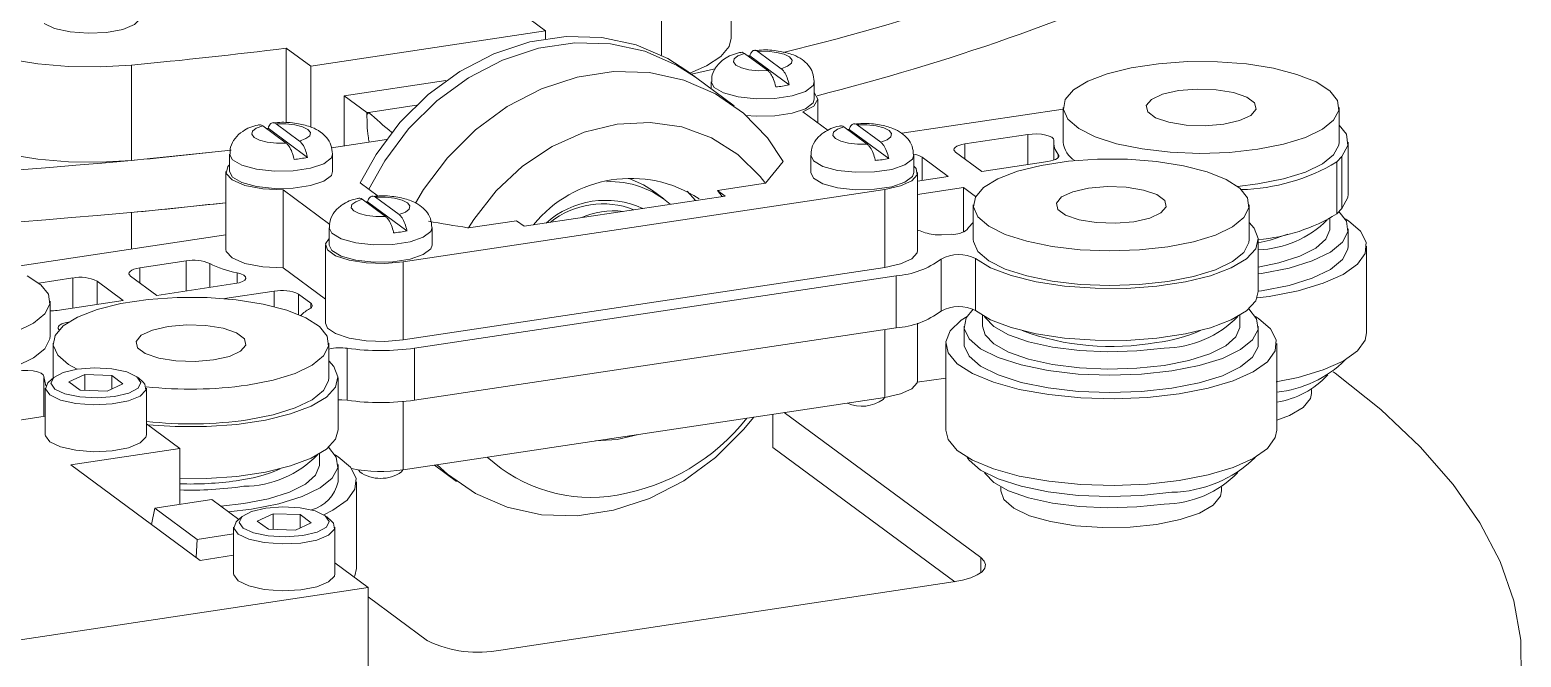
# Model space of a CAD drawing. Header units: millimetres. Extents: x 30 to 313, y 16 to 167.
# Drawn here: x 272.47 to 313.02, y 95.38 to 112.44 of the extents above; entities that cross this region are included whole.
import ezdxf

# ---------------------------------------------------------------- set-up
doc = ezdxf.new("R2010")
doc.units = ezdxf.units.MM

msp = doc.modelspace()

# ---------------------------------------------------------------- linework, layer by layer
at = {"color": 7, "linetype": 'Continuous', "lineweight": 15}
for p, q in [((291.537, 112.21), (291.537, 114.803)), ((286.485, 112.408), (285.821, 112.899)), ((280.103, 111.449), (286.485, 112.408)), ((286.485, 112.408), (286.485, 112.196)), ((280.103, 111.449), (279.44, 111.94)), ((279.44, 109.913), (279.44, 111.94)), ((292.532, 111.329), (291.895, 111.799)), ((293.114, 110.94), (292.042, 111.732)), ((292.259, 111.854), (292.896, 111.383)), ((275.227, 108.887), (275.227, 111.479)), ((280.103, 109.794), (280.103, 111.449)), ((290.563, 111.152), (290.328, 111.326)), ((291.62, 110.371), (290.563, 111.152)), ((283.781, 111.059), (281.015, 110.643)), ((290.995, 111.026), (290.995, 110.832)), ((293.795, 110.554), (293.795, 111.026)), ((281.015, 110.643), (281.015, 109.286)), ((281.632, 110.187), (281.015, 110.643)), ((281.678, 110.194), (282.977, 110.39)), ((293.895, 109.905), (293.895, 110.554)), ((300.564, 110.33), (300.564, 109.387)), ((308.064, 109.387), (308.064, 110.33)), ((281.632, 110.187), (281.678, 110.194)), ((281.632, 110.14), (281.632, 110.187)), ((294.175, 109.698), (293.483, 110.21)), ((296.174, 109.626), (300.564, 110.286)), ((279.434, 109.36), (278.798, 109.831)), ((280.017, 108.971), (278.945, 109.764)), ((279.162, 109.886), (279.799, 109.415)), ((295.236, 109.329), (294.599, 109.8)), ((295.819, 108.94), (294.746, 109.733)), ((294.964, 109.855), (295.601, 109.384)), ((297.888, 109.336), (299.602, 109.593)), ((282.16, 109.458), (280.664, 109.233)), ((297.638, 109.115), (298.35, 108.589)), ((300.305, 109.382), (300.305, 108.895)), ((308.314, 107.973), (308.314, 109.387)), ((277.898, 109.057), (277.898, 108.586)), ((280.698, 108.586), (280.698, 109.057)), ((292.947, 108.86), (292.471, 108.266)), ((293.7, 109.026), (293.7, 108.555)), ((296.5, 108.555), (296.5, 109.026)), ((296.727, 108.978), (297.439, 108.452)), ((298.35, 108.589), (300.15, 108.859)), ((308, 108.847), (308.137, 108.996)), ((308, 107.433), (308, 108.847)), ((308.137, 108.996), (308.137, 107.581)), ((277.798, 108.586), (277.798, 106.464)), ((281.941, 107.919), (281.451, 108.281)), ((296.6, 106.434), (296.6, 108.555)), ((296.6, 108.326), (297.439, 108.452)), ((280.621, 107.148), (279.353, 108.086)), ((279.353, 105.965), (279.353, 108.086)), ((281.867, 107.886), (282.504, 107.416)), ((295.717, 108.099), (282.62, 106.131)), ((291.373, 107.918), (285.903, 107.096)), ((289.703, 107.839), (289.396, 108.066)), ((290.337, 108.052), (290.568, 107.797)), ((291.167, 108.07), (292.471, 108.266)), ((291.167, 108.07), (291.373, 107.918)), ((291.167, 108.07), (291.291, 107.906)), ((295.717, 105.978), (295.717, 108.099)), ((296.6, 107.96), (297.85, 108.148)), ((297.85, 108.148), (298.181, 107.903)), ((297.85, 106.937), (297.85, 108.148)), ((305.855, 108.248), (305.301, 108.181)), ((282.139, 107.361), (281.502, 107.831)), ((282.721, 106.972), (281.649, 107.764)), ((298.119, 107.677), (298.119, 106.734)), ((305.619, 106.734), (305.619, 107.677)), ((308, 107.433), (308.137, 107.581)), ((280.603, 107.058), (280.603, 106.586)), ((283.403, 106.586), (283.403, 107.058)), ((284.394, 107.052), (285.698, 107.248)), ((285.903, 107.096), (285.698, 107.248)), ((307.814, 107.03), (307.814, 107.308)), ((271.836, 105.968), (277.798, 106.864)), ((297.253, 106.866), (297.532, 106.878)), ((305.869, 105.32), (305.869, 106.734)), ((308.314, 106.559), (308.314, 107.03)), ((280.503, 106.586), (280.503, 104.465)), ((308.814, 104.202), (308.814, 106.559)), ((276.719, 106.154), (275.456, 105.964)), ((280.503, 105.115), (279.353, 105.965)), ((282.62, 104.009), (282.62, 106.131)), ((295.717, 105.978), (282.62, 104.009)), ((297.243, 104.791), (297.243, 106.205)), ((298.18, 104.805), (298.18, 106.219)), ((273.633, 105.69), (272.713, 105.551)), ((274.294, 105.606), (275.006, 105.08)), ((275.205, 105.743), (275.918, 105.217)), ((278.042, 105.536), (275.918, 105.217)), ((282.928, 103.781), (296.025, 105.75)), ((296.025, 104.336), (296.025, 105.75)), ((305.958, 105.815), (305.869, 105.802)), ((273.019, 104.114), (273.019, 105.057)), ((275.006, 105.08), (273.207, 104.809)), ((279.113, 105.331), (277.761, 105.128)), ((280.102, 105.006), (279.774, 105.248)), ((306.164, 105.191), (305.835, 105.147)), ((305.958, 105.343), (305.869, 105.33)), ((298.369, 104.675), (298.369, 104.377)), ((305.369, 104.377), (305.369, 104.675)), ((282.928, 102.367), (296.025, 104.336)), ((296.6, 102.898), (296.6, 104.46)), ((297.869, 104.377), (297.869, 103.906)), ((305.869, 103.906), (305.869, 104.377)), ((273.096, 103.916), (273.096, 102.973)), ((280.596, 102.973), (280.596, 103.916)), ((297.369, 103.906), (297.369, 101.549)), ((306.369, 101.549), (306.369, 103.906)), ((281.098, 102.364), (281.098, 103.778)), ((282.928, 102.367), (282.928, 103.781)), ((272.847, 103.008), (272.898, 102.758)), ((273.526, 102.863), (273.957, 103.063)), ((273.957, 103.063), (274.692, 103.038)), ((273.957, 102.634), (273.957, 103.063)), ((274.996, 102.814), (274.692, 103.038)), ((274.692, 102.673), (274.692, 103.038)), ((307.902, 103.141), (307.959, 103.1)), ((272.846, 102.973), (272.846, 101.924)), ((272.886, 102.697), (272.886, 101.424)), ((273.115, 102.983), (272.975, 102.859)), ((273.526, 102.863), (273.83, 102.638)), ((274.565, 102.614), (273.83, 102.638)), ((274.565, 102.614), (274.996, 102.814)), ((275.547, 102.859), (275.407, 102.983)), ((275.636, 101.424), (275.636, 102.697)), ((280.846, 101.559), (280.846, 102.973)), ((296.594, 102.853), (297.369, 102.97)), ((307.314, 102.552), (307.314, 102.658)), ((282.62, 100.474), (295.717, 102.442)), ((295.668, 102.387), (295.701, 102.44)), ((272.886, 101.93), (267.205, 101.076)), ((292.665, 101.984), (292.665, 101.083)), ((298.322, 98.084), (292.978, 102.031)), ((275.636, 101.725), (276.544, 101.055)), ((289.02, 101.436), (288.432, 101.295)), ((276.544, 101.055), (273.582, 100.609)), ((276.544, 99.532), (276.544, 101.055)), ((288.432, 101.295), (287.844, 101.259)), ((297.613, 97.429), (292.665, 101.083)), ((277.1, 98.011), (273.582, 100.609)), ((280.346, 100.616), (280.346, 100.913)), ((280.846, 100.145), (280.846, 100.616)), ((283.47, 100.602), (284.071, 100.158)), ((281.402, 100.471), (281.435, 100.419)), ((282.571, 100.419), (282.604, 100.471)), ((281.346, 97.788), (281.346, 100.145)), ((298.869, 100.005), (298.869, 99.899)), ((304.869, 99.899), (304.869, 100.005)), ((275.868, 99.43), (275.776, 98.989)), ((277.417, 99.663), (275.868, 99.43)), ((275.868, 99.43), (277.02, 98.579)), ((278.149, 99.123), (277.417, 99.663)), ((278.284, 99.553), (277.663, 99.482)), ((278.49, 99.401), (277.872, 99.327)), ((278.237, 99.2), (278.097, 99.077)), ((278.648, 99.08), (279.079, 99.28)), ((278.648, 99.08), (278.952, 98.856)), ((279.079, 99.28), (279.815, 99.256)), ((279.079, 98.852), (279.079, 99.28)), ((279.687, 98.831), (280.119, 99.031)), ((280.119, 99.031), (279.815, 99.256)), ((279.815, 98.89), (279.815, 99.256)), ((280.669, 99.077), (280.529, 99.2)), ((277.02, 98.579), (276.985, 98.096)), ((277.02, 98.579), (278.008, 98.728)), ((278.008, 98.914), (278.008, 97.642)), ((279.687, 98.831), (278.952, 98.856)), ((280.758, 97.642), (280.758, 98.914)), ((278.008, 98.148), (277.1, 98.011)), ((281.667, 97.272), (280.758, 97.943)), ((285.268, 95.572), (297.572, 97.423)), ((281.667, 97.272), (270.274, 95.558)), ((281.667, 90.595), (281.667, 97.272)), ((281.667, 97.015), (283.283, 95.822))]:
    msp.add_line(p, q, dxfattribs=at)
at = {"color": 8, "linetype": 'Continuous', "lineweight": 15}
for p, q in [((289.645, 111.746), (289.645, 113.646)), ((299.602, 108.777), (299.602, 109.593)), ((297.888, 108.93), (297.888, 109.336)), ((296.727, 108.345), (296.727, 108.978)), ((300.429, 108.97), (300.429, 109.052)), ((275.227, 107.472), (275.227, 106.478)), ((275.456, 105.558), (275.456, 105.964)), ((276.719, 105.337), (276.719, 106.154)), ((277.356, 105.433), (277.356, 106.086)), ((273.633, 104.873), (273.633, 105.69)), ((274.294, 104.973), (274.294, 105.606)), ((278.102, 105.547), (278.102, 105.829)), ((279.113, 104.912), (279.113, 105.331)), ((279.774, 104.697), (279.774, 105.248)), ((280.102, 104.869), (280.102, 105.006)), ((295.717, 104.289), (295.717, 102.442)), ((282.62, 102.33), (282.62, 100.474)), ((298.322, 97.673), (298.322, 98.084))]:
    msp.add_line(p, q, dxfattribs=at)
at = {"color": 7, "linetype": 'Continuous', "lineweight": 15, "flags": 128}
for points in [[(275.227, 111.479), (274.377, 111.431), (273.516, 111.442), (272.68, 111.512), (271.906, 111.639), (271.229, 111.817), (270.677, 112.038), (270.275, 112.293), (270.041, 112.569), (269.984, 112.856), (270.107, 113.141), (270.406, 113.41), (270.865, 113.653), (271.467, 113.859), (272.184, 114.019), (272.733, 114.099)], [(272.852, 112.614), (273.141, 112.476), (273.56, 112.382), (274.053, 112.345), (274.553, 112.369), (274.993, 112.452), (275.312, 112.583), (275.469, 112.743), (275.481, 112.803)], [(290.328, 111.326), (289.812, 111.657), (288.951, 112.029), (288.021, 112.231), (287.047, 112.259), (286.059, 112.11), (285.086, 111.79), (284.155, 111.308), (283.294, 110.677), (282.528, 109.917), (281.879, 109.049), (281.451, 108.281)], [(281.686, 108.107), (282.114, 108.875), (282.763, 109.743), (283.529, 110.504), (284.39, 111.134), (285.321, 111.616), (286.294, 111.937), (287.282, 112.085), (288.256, 112.058), (289.186, 111.855), (290.047, 111.483), (290.563, 111.152)], [(290.563, 111.152), (290.047, 111.483), (289.186, 111.855), (288.256, 112.058), (287.282, 112.085), (286.294, 111.937), (285.321, 111.616), (284.39, 111.134), (283.529, 110.504), (282.763, 109.743), (282.114, 108.875), (281.686, 108.107)], [(291.537, 112.21), (291.483, 111.989), (291.257, 111.712), (290.862, 111.456), (290.41, 111.265)], [(291.895, 111.799), (291.72, 111.734), (291.617, 111.654), (291.599, 111.566), (291.666, 111.482), (291.812, 111.409), (292.02, 111.356), (292.269, 111.328), (292.532, 111.329)], [(291.992, 111.727), (291.993, 111.728), (292.042, 111.732)], [(292.896, 111.383), (293.071, 111.449), (293.173, 111.529), (293.192, 111.616), (293.125, 111.701), (292.979, 111.774), (292.771, 111.827), (292.522, 111.855), (292.259, 111.854)], [(305.855, 109.19), (305.084, 109.107), (304.277, 109.08), (303.472, 109.112), (302.706, 109.201), (302.015, 109.342), (301.432, 109.53), (300.984, 109.755), (300.691, 110.007), (300.567, 110.274), (300.619, 110.544), (300.844, 110.804), (301.23, 111.041), (301.761, 111.246), (302.412, 111.407), (303.151, 111.518), (303.944, 111.574), (304.755, 111.571), (305.545, 111.511), (306.278, 111.395), (306.919, 111.229), (307.438, 111.021), (307.811, 110.781), (308.02, 110.52), (308.056, 110.25), (307.917, 109.984), (307.61, 109.734), (307.148, 109.512), (306.554, 109.328), (305.855, 109.19)], [(282.952, 107.727), (283.171, 108.094), (283.82, 108.962), (284.586, 109.722), (285.447, 110.353), (286.378, 110.835), (287.351, 111.155), (288.339, 111.304), (289.313, 111.276), (290.244, 111.074), (291.105, 110.702), (291.871, 110.172), (292.519, 109.499), (292.947, 108.86)], [(290.456, 111.231), (291.054, 111.367), (291.107, 111.379)], [(293.795, 110.734), (293.895, 110.551), (293.786, 110.367), (293.483, 110.21)], [(303.697, 110.786), (303.267, 110.688), (302.962, 110.547), (302.821, 110.38), (302.86, 110.207), (303.074, 110.048), (303.438, 109.924), (303.907, 109.849), (304.425, 109.831), (304.93, 109.874), (305.361, 109.972), (305.665, 110.113), (305.806, 110.28), (305.767, 110.453), (305.553, 110.612), (305.19, 110.736), (304.72, 110.811), (304.202, 110.829), (303.697, 110.786)], [(291.938, 110.113), (292.213, 110.092), (292.727, 110.101), (293.196, 110.171), (293.557, 110.294), (293.761, 110.451), (293.795, 110.554)], [(269.981, 110.21), (270.041, 109.976), (270.275, 109.7), (270.677, 109.445), (271.229, 109.225), (271.906, 109.047), (272.68, 108.92), (273.516, 108.849), (274.377, 108.838), (275.227, 108.887)], [(284.394, 107.052), (284.54, 107.285), (285.147, 108.064), (285.865, 108.733), (286.671, 109.269), (287.536, 109.654), (288.432, 109.874), (289.329, 109.923), (290.194, 109.799), (291, 109.505), (291.718, 109.052), (292.324, 108.455), (292.454, 108.289)], [(278.798, 109.831), (278.623, 109.766), (278.52, 109.685), (278.502, 109.598), (278.569, 109.513), (278.715, 109.44), (278.923, 109.387), (279.172, 109.359), (279.434, 109.36)], [(278.895, 109.759), (278.896, 109.759), (278.945, 109.764)], [(279.799, 109.415), (279.974, 109.48), (280.076, 109.561), (280.095, 109.648), (280.028, 109.732), (279.882, 109.805), (279.674, 109.858), (279.425, 109.886), (279.162, 109.886)], [(294.599, 109.8), (294.424, 109.735), (294.322, 109.654), (294.304, 109.567), (294.371, 109.483), (294.516, 109.41), (294.725, 109.357), (294.974, 109.329), (295.236, 109.329)], [(294.697, 109.728), (294.698, 109.728), (294.746, 109.733)], [(295.601, 109.384), (295.776, 109.449), (295.878, 109.53), (295.896, 109.617), (295.829, 109.702), (295.684, 109.775), (295.475, 109.828), (295.226, 109.855), (294.964, 109.855)], [(300.308, 109.435), (300.296, 109.477), (300.254, 109.517), (300.183, 109.552), (300.087, 109.579), (299.974, 109.598), (299.85, 109.607), (299.724, 109.606), (299.602, 109.593)], [(308.064, 109.851), (308.262, 109.6), (308.304, 109.296), (308.137, 108.996)], [(297.888, 109.336), (297.803, 109.319), (297.73, 109.298), (297.67, 109.272), (297.626, 109.243), (297.601, 109.211), (297.594, 109.178), (297.607, 109.146), (297.638, 109.115)], [(308.064, 109.387), (308.056, 109.307), (307.917, 109.041), (307.61, 108.791), (307.148, 108.569), (306.554, 108.385), (305.855, 108.248)], [(277.898, 108.765), (277.854, 108.721), (277.806, 108.535), (277.967, 108.356), (278.314, 108.209), (278.798, 108.114), (279.353, 108.086)], [(296.5, 108.735), (296.561, 108.669), (296.59, 108.498), (296.445, 108.334), (296.142, 108.195), (295.717, 108.099)], [(303.411, 106.538), (302.64, 106.454), (301.833, 106.427), (301.027, 106.459), (300.262, 106.548), (299.571, 106.689), (298.988, 106.877), (298.539, 107.102), (298.246, 107.354), (298.123, 107.622), (298.175, 107.891), (298.399, 108.151), (298.786, 108.389), (299.317, 108.593), (299.967, 108.754), (300.706, 108.866), (301.5, 108.921), (302.311, 108.918), (303.101, 108.858), (303.833, 108.742), (304.474, 108.576), (304.993, 108.369), (305.366, 108.129), (305.575, 107.867), (305.611, 107.597), (305.472, 107.331), (305.165, 107.081), (304.704, 106.859), (304.109, 106.675), (303.411, 106.538)], [(300.429, 109.052), (300.443, 109.023), (300.442, 108.994), (300.425, 108.966), (300.395, 108.939), (300.35, 108.914), (300.293, 108.892), (300.226, 108.873), (300.15, 108.859)], [(277.898, 108.586), (277.974, 108.434), (278.228, 108.285), (278.627, 108.176), (279.116, 108.123), (279.63, 108.132), (280.099, 108.203), (280.46, 108.325), (280.664, 108.482), (280.698, 108.586)], [(288.764, 108.399), (289.153, 108.224), (289.396, 108.066)], [(293.7, 108.555), (293.776, 108.403), (294.03, 108.254), (294.428, 108.146), (294.917, 108.092), (295.431, 108.102), (295.9, 108.172), (296.261, 108.294), (296.465, 108.452), (296.5, 108.555)], [(282.504, 107.416), (282.679, 107.481), (282.781, 107.561), (282.799, 107.649), (282.732, 107.733), (282.587, 107.806), (282.378, 107.859), (282.129, 107.887), (281.867, 107.886)], [(301.252, 108.133), (300.822, 108.035), (300.518, 107.894), (300.377, 107.727), (300.415, 107.554), (300.63, 107.396), (300.993, 107.271), (301.462, 107.196), (301.981, 107.179), (302.486, 107.221), (302.916, 107.319), (303.22, 107.46), (303.362, 107.627), (303.323, 107.8), (303.109, 107.959), (302.745, 108.083), (302.276, 108.158), (301.757, 108.176), (301.252, 108.133)], [(308.314, 107.973), (308.304, 107.881), (308.137, 107.581)], [(281.502, 107.831), (281.327, 107.766), (281.225, 107.686), (281.206, 107.598), (281.274, 107.514), (281.419, 107.441), (281.628, 107.388), (281.877, 107.36), (282.139, 107.361)], [(281.6, 107.759), (281.601, 107.76), (281.649, 107.764)], [(308.06, 107.497), (308.267, 107.233), (308.306, 106.945), (308.157, 106.661), (307.829, 106.394), (307.337, 106.157), (306.703, 105.961), (305.958, 105.815)], [(305.619, 107.198), (305.759, 107.045), (305.868, 106.764), (305.797, 106.482), (305.548, 106.211), (305.133, 105.964), (304.571, 105.751), (303.887, 105.583), (303.112, 105.467), (302.281, 105.408), (301.432, 105.409), (300.602, 105.47), (299.829, 105.588), (299.148, 105.757), (298.59, 105.971), (298.18, 106.219)], [(308.234, 107.295), (308.317, 107.244), (308.649, 106.961), (308.803, 106.662), (308.774, 106.359), (308.561, 106.064), (308.175, 105.789), (307.631, 105.545), (306.951, 105.343), (306.164, 105.191)], [(282.62, 106.131), (282.122, 106.088), (281.61, 106.104), (281.145, 106.176), (280.78, 106.297), (280.558, 106.452), (280.507, 106.622), (280.603, 106.766)], [(296.6, 106.993), (296.677, 106.969), (296.807, 106.922)], [(303.411, 105.595), (302.64, 105.511), (301.833, 105.484), (301.027, 105.516), (300.262, 105.605), (299.571, 105.747), (298.988, 105.934), (298.539, 106.16), (298.246, 106.412), (298.123, 106.679), (298.119, 106.734)], [(305.619, 106.734), (305.611, 106.655), (305.472, 106.388), (305.165, 106.138), (304.704, 105.916), (304.109, 105.732), (303.411, 105.595)], [(307.814, 107.03), (307.813, 107.001), (307.705, 106.742), (307.428, 106.498), (306.994, 106.28), (306.426, 106.1), (305.869, 105.985)], [(306.671, 106.883), (306.188, 106.721), (305.869, 106.646)], [(277.798, 106.464), (277.806, 106.413), (277.967, 106.234), (278.314, 106.087), (278.798, 105.993), (279.353, 105.965)], [(280.603, 106.586), (280.679, 106.435), (280.933, 106.285), (281.331, 106.177), (281.82, 106.124), (282.334, 106.133), (282.803, 106.204), (283.164, 106.326), (283.368, 106.483), (283.403, 106.586)], [(296.6, 106.434), (296.59, 106.377), (296.445, 106.212), (296.142, 106.074), (295.717, 105.978)], [(308.314, 106.559), (308.306, 106.474), (308.157, 106.19), (307.829, 105.923), (307.337, 105.686), (306.703, 105.49), (305.958, 105.343)], [(275.456, 105.964), (275.371, 105.947), (275.297, 105.926), (275.237, 105.9), (275.194, 105.871), (275.168, 105.839), (275.161, 105.807), (275.174, 105.774), (275.205, 105.743)], [(272.393, 105.748), (272.766, 105.508), (272.975, 105.247), (273.011, 104.977), (272.872, 104.711), (272.565, 104.461), (272.103, 104.238)], [(278.042, 105.536), (278.156, 105.56), (278.247, 105.593), (278.308, 105.633), (278.335, 105.677), (278.326, 105.721), (278.282, 105.764), (278.205, 105.8), (278.102, 105.829)], [(273.751, 103.21), (273.515, 103.341), (273.223, 103.593), (273.099, 103.86), (273.151, 104.13), (273.375, 104.39), (273.762, 104.627), (274.293, 104.832), (274.943, 104.993), (275.683, 105.104), (276.476, 105.16), (277.287, 105.157), (278.077, 105.097), (278.81, 104.981), (279.451, 104.815), (279.97, 104.607), (280.342, 104.367), (280.552, 104.106), (280.588, 103.836), (280.449, 103.57), (280.142, 103.32), (279.68, 103.097), (279.086, 102.913), (278.387, 102.776), (278.387, 102.776)], [(305.869, 105.32), (305.797, 105.068), (305.548, 104.797), (305.133, 104.55), (304.571, 104.337), (303.887, 104.169), (303.112, 104.053), (302.281, 103.994), (301.432, 103.995), (300.602, 104.056), (299.829, 104.173), (299.148, 104.343), (298.59, 104.556), (298.18, 104.805)], [(280.074, 104.851), (280.102, 104.869), (280.124, 104.888), (280.138, 104.908), (280.145, 104.927), (280.145, 104.948), (280.138, 104.968), (280.123, 104.987), (280.102, 105.006)], [(303.719, 102.539), (302.855, 102.442), (301.951, 102.406), (301.044, 102.431), (300.17, 102.517), (299.366, 102.659), (298.665, 102.853), (298.094, 103.089), (297.678, 103.359), (297.434, 103.652), (297.371, 103.955), (297.493, 104.255), (297.793, 104.542), (297.949, 104.643)], [(303.513, 103.162), (302.691, 103.072), (301.83, 103.044), (300.971, 103.078), (300.154, 103.173), (299.418, 103.324), (298.795, 103.524), (298.317, 103.764), (298.005, 104.033), (297.873, 104.318), (297.928, 104.606), (298.118, 104.841)], [(303.308, 103.785), (302.562, 103.705), (301.781, 103.682), (301.005, 103.718), (300.272, 103.811), (299.619, 103.955), (299.079, 104.145), (298.678, 104.369), (298.438, 104.618), (298.424, 104.643)], [(305.611, 104.849), (305.822, 104.58), (305.861, 104.292), (305.713, 104.008), (305.385, 103.741), (304.892, 103.504), (304.259, 103.308), (303.513, 103.162)], [(305.789, 104.643), (305.872, 104.591), (306.204, 104.308), (306.358, 104.009), (306.329, 103.706), (306.117, 103.411), (305.731, 103.136), (305.187, 102.893), (304.507, 102.691), (303.719, 102.539)], [(273.514, 104.49), (273.457, 104.479), (273.393, 104.462), (273.338, 104.442), (273.294, 104.42), (273.261, 104.395), (273.241, 104.369), (273.233, 104.342), (273.239, 104.315)], [(273.239, 104.315), (273.251, 104.285), (273.255, 104.276)], [(276.229, 104.372), (275.798, 104.274), (275.494, 104.133), (275.353, 103.966), (275.392, 103.793), (275.606, 103.634), (275.97, 103.51), (276.439, 103.435), (276.957, 103.417), (277.462, 103.46), (277.893, 103.558), (278.197, 103.699), (278.338, 103.866), (278.299, 104.039), (278.085, 104.197), (277.721, 104.322), (277.252, 104.397), (276.734, 104.415), (276.229, 104.372)], [(282.62, 104.009), (282.122, 103.967), (281.61, 103.983), (281.145, 104.055), (280.78, 104.176), (280.558, 104.33), (280.503, 104.465)], [(303.308, 103.314), (302.562, 103.234), (301.781, 103.211), (301.005, 103.247), (300.272, 103.339), (299.619, 103.484), (299.079, 103.673), (298.678, 103.898), (298.438, 104.146), (298.369, 104.377)], [(305.369, 104.377), (305.368, 104.348), (305.261, 104.089), (304.983, 103.845), (304.55, 103.627), (303.982, 103.447), (303.308, 103.314)], [(273.019, 104.114), (273.011, 104.034), (272.872, 103.768), (272.565, 103.518), (272.103, 103.295), (271.509, 103.112), (270.81, 102.974)], [(303.513, 102.69), (302.691, 102.601), (301.83, 102.573), (300.971, 102.607), (300.154, 102.701), (299.418, 102.852), (298.795, 103.053), (298.317, 103.293), (298.005, 103.562), (297.873, 103.847), (297.869, 103.906)], [(305.869, 103.906), (305.861, 103.821), (305.713, 103.537), (305.385, 103.27), (304.892, 103.033), (304.259, 102.837), (303.513, 102.69)], [(308.814, 104.202), (308.774, 104.002), (308.561, 103.707), (308.175, 103.432), (307.631, 103.188), (306.951, 102.986), (306.358, 102.865)], [(275.672, 101.698), (276.417, 101.647), (277.267, 101.647), (278.097, 101.707), (278.872, 101.823), (279.554, 101.992), (280.115, 102.205), (280.528, 102.452), (280.775, 102.724), (280.844, 103.006), (280.733, 103.287), (280.596, 103.437)], [(272.847, 103.008), (272.829, 103.057), (272.771, 103.101), (272.676, 103.138), (272.553, 103.165), (272.412, 103.178), (272.266, 103.177), (272.127, 103.162), (272.006, 103.135)], [(273.144, 102.67), (273.422, 102.541), (273.828, 102.456), (274.299, 102.43), (274.765, 102.466), (275.154, 102.559), (275.407, 102.694), (275.485, 102.851), (275.377, 103.006), (275.1, 103.136), (274.694, 103.22), (274.223, 103.247), (273.757, 103.211), (273.368, 103.118), (273.115, 102.983), (273.036, 102.826), (273.144, 102.67)], [(313.016, 94.77), (313.005, 95.841), (312.814, 96.911), (312.444, 97.975), (311.895, 99.03), (311.17, 100.074), (310.27, 101.102), (309.199, 102.112), (307.959, 103.1)], [(272.975, 102.859), (272.954, 102.839), (272.888, 102.672), (273.008, 102.508)], [(273.008, 102.508), (273.297, 102.37), (273.716, 102.276), (274.209, 102.239), (274.709, 102.264), (275.148, 102.347), (275.468, 102.477), (275.624, 102.637), (275.597, 102.806), (275.547, 102.859)], [(280.596, 102.973), (280.588, 102.893), (280.449, 102.627), (280.142, 102.377), (279.68, 102.155), (279.086, 101.971), (278.387, 101.834)], [(295.717, 102.442), (296.142, 102.539), (296.445, 102.677), (296.59, 102.841), (296.6, 102.898)], [(281.098, 102.364), (280.952, 102.377), (280.846, 102.377)], [(307.314, 102.552), (307.284, 102.41), (307.085, 102.169), (306.712, 101.951), (306.369, 101.823)], [(292.148, 101.906), (291.871, 101.567), (291.105, 100.806), (290.244, 100.176), (289.313, 99.694), (288.339, 99.374), (287.351, 99.225), (286.378, 99.252), (285.447, 99.455), (284.586, 99.827), (283.82, 100.357), (283.543, 100.613)], [(272.886, 101.424), (272.888, 101.399), (273.008, 101.236)], [(273.008, 101.236), (273.297, 101.097), (273.716, 101.003), (274.209, 100.966), (274.709, 100.991), (275.148, 101.074), (275.468, 101.204), (275.624, 101.365), (275.636, 101.424)], [(276.544, 100.229), (277.267, 100.233), (278.097, 100.293), (278.872, 100.409), (279.554, 100.578), (280.115, 100.791), (280.528, 101.038), (280.775, 101.309), (280.846, 101.559)], [(303.719, 100.182), (302.855, 100.085), (301.951, 100.049), (301.044, 100.074), (300.17, 100.16), (299.366, 100.302), (298.665, 100.496), (298.094, 100.732), (297.678, 101.002), (297.434, 101.295), (297.369, 101.549)], [(306.369, 101.549), (306.329, 101.349), (306.117, 101.054), (305.731, 100.779), (305.187, 100.536), (304.507, 100.334), (303.719, 100.182)], [(280.587, 101.087), (280.799, 100.819), (280.837, 100.531), (280.689, 100.247), (280.361, 99.98), (279.869, 99.743), (279.235, 99.547), (278.49, 99.401)], [(280.346, 100.616), (280.344, 100.587), (280.237, 100.328), (279.96, 100.084), (279.526, 99.866), (278.958, 99.686), (278.284, 99.553)], [(280.766, 100.881), (280.849, 100.83), (281.181, 100.547), (281.335, 100.248), (281.305, 99.945), (281.093, 99.649), (280.707, 99.375), (280.46, 99.251)], [(303.513, 99.862), (302.691, 99.773), (301.83, 99.744), (300.971, 99.778), (300.154, 99.873), (299.418, 100.024), (298.795, 100.224), (298.317, 100.464), (298.005, 100.733), (297.949, 100.812)], [(303.308, 99.543), (302.562, 99.463), (301.781, 99.44), (301.005, 99.476), (300.272, 99.568), (299.619, 99.713), (299.079, 99.902), (298.678, 100.127), (298.438, 100.375), (298.424, 100.4)], [(303.102, 98.987), (302.383, 98.914), (301.632, 98.902), (300.896, 98.953), (300.221, 99.063), (299.649, 99.226), (299.217, 99.432), (298.952, 99.666), (298.869, 99.899)], [(304.869, 99.899), (304.839, 99.758), (304.64, 99.516), (304.267, 99.298), (303.744, 99.118), (303.102, 98.987)], [(278.267, 98.888), (278.545, 98.758), (278.95, 98.674), (279.422, 98.648), (279.887, 98.684), (280.276, 98.776), (280.529, 98.912), (280.608, 99.069), (280.5, 99.224), (280.222, 99.354), (279.816, 99.438), (279.345, 99.464), (278.879, 99.428), (278.49, 99.335), (278.237, 99.2), (278.159, 99.043), (278.267, 98.888)], [(278.097, 99.077), (278.076, 99.057), (278.01, 98.89), (278.13, 98.726)], [(278.13, 98.726), (278.419, 98.588), (278.838, 98.494), (279.331, 98.456), (279.831, 98.481), (280.27, 98.564), (280.59, 98.695), (280.747, 98.855), (280.719, 99.023), (280.669, 99.077)], [(281.346, 97.788), (281.305, 97.588), (281.289, 97.551)], [(297.572, 97.423), (297.827, 97.472), (298.048, 97.536), (298.228, 97.614), (298.358, 97.702), (298.435, 97.797), (298.454, 97.894), (298.416, 97.992), (298.322, 98.084)], [(278.008, 97.642), (278.01, 97.617), (278.13, 97.453)], [(278.13, 97.453), (278.419, 97.315), (278.838, 97.221), (279.331, 97.184), (279.831, 97.208), (280.27, 97.292), (280.59, 97.422), (280.747, 97.582), (280.758, 97.642)]]:
    msp.add_lwpolyline(points, dxfattribs=at)
at = {"color": 8, "linetype": 'Continuous', "lineweight": 15, "flags": 128}
for points in [[(290.995, 111.026), (291.072, 110.874), (291.325, 110.725), (291.724, 110.616), (292.213, 110.563), (292.727, 110.572), (293.196, 110.643), (293.557, 110.765), (293.761, 110.922), (293.795, 111.027)], [(277.898, 109.058), (277.974, 108.905), (278.228, 108.756), (278.627, 108.648), (279.116, 108.594), (279.63, 108.604), (280.099, 108.674), (280.46, 108.796), (280.664, 108.954), (280.698, 109.059)], [(293.7, 109.027), (293.776, 108.875), (294.03, 108.726), (294.428, 108.617), (294.917, 108.564), (295.431, 108.573), (295.9, 108.644), (296.261, 108.766), (296.465, 108.923), (296.5, 109.028)], [(280.603, 107.058), (280.679, 106.906), (280.933, 106.757), (281.331, 106.648), (281.82, 106.595), (282.334, 106.604), (282.803, 106.675), (283.164, 106.797), (283.368, 106.955), (283.403, 107.059)]]:
    msp.add_lwpolyline(points, dxfattribs=at)
at = {"color": 7, "linetype": 'Continuous', "lineweight": 15}
for centre, radius, start, end in [((277.539, 175.232), 65.255, 283.65968, 294.03485), ((278.585, 170.933), 62.194, 284.22691, 294.23712), ((262.116, 250.996), 140.131, 275.36845, 277.1012), ((292.474, 113.954), 3.081, 275.1178, 281.9784), ((284.759, 107.546), 4.063, 139.3254, 140.3319), ((260.715, 263.778), 155.567, 268.02219, 276.3575), ((261.95, 250.026), 141.763, 275.37383, 276.4733), ((300.831, 109.39), 0.525, 175.1096, 220.0242), ((301.201, 109.437), 0.639, 184.4628, 240.0978), ((279.377, 111.985), 3.081, 275.1178, 281.9784), ((295.179, 111.955), 3.081, 275.1178, 281.9784), ((296.419, 108.468), 0.596, 58.9438, 82.9542), ((305.272, 113.398), 5.306, 271.4307, 300.9397), ((288.806, 105.007), 3.392, 56.8246, 141.1399), ((288.246, 105.841), 2.471, 48.5802, 92.4137), ((260.714, 262.431), 155.634, 268.02321, 276.30217), ((261.926, 248.854), 142.006, 275.37458, 276.41756), ((288.046, 105.432), 2.276, 68.1828, 128.9134), ((288.349, 105.236), 2.279, 83.6872, 113.409), ((298.74, 106.494), 0.939, 131.394, 146.7427), ((305.443, 111.628), 4.914, 274.9756, 301.3656), ((305.76, 109.276), 2.822, 272.2077, 314.6459), ((282.082, 109.986), 3.081, 275.1178, 281.9784), ((297.175, 108.033), 1.17, 251.694, 273.8113), ((297.578, 107.478), 0.601, 265.5746, 308.7946), ((297.724, 105.34), 0.99, 62.5833, 119.0855), ((276.922, 105.035), 1.137, 67.5614, 100.2906), ((278.578, 108.427), 2.641, 242.4283, 259.6083), ((295.865, 108.035), 2.29, 273.9957, 306.9796), ((273.838, 104.653), 1.057, 64.4222, 101.1989), ((279.318, 104.295), 1.057, 64.4222, 101.1989), ((273.004, 106.196), 1.401, 270.6046, 278.3073), ((280.442, 104.129), 0.81, 116.9944, 138.2187), ((295.865, 106.62), 2.29, 273.9957, 306.9796), ((297.724, 103.926), 0.99, 62.5833, 119.0855), ((303.284, 106.617), 2.832, 270.4832, 315.7945), ((301.865, 110.801), 6.975, 249.7035, 280.2219), ((302.608, 108.121), 4.213, 276.7315, 293.5664), ((280.899, 102.444), 1.349, 81.4981, 102.9842), ((282.003, 110.162), 6.447, 261.9364, 278.251), ((306.071, 105.637), 3.065, 275.5769, 314.8836), ((306.012, 104.664), 2.376, 278.6415, 317.3103), ((276.841, 113.474), 10.808, 263.5735, 278.2223), ((282.003, 108.748), 6.447, 261.9364, 278.251), ((295.095, 103.186), 0.983, 245.9174, 305.6504), ((276.841, 112.531), 10.809, 263.5971, 278.2219), ((287.476, 105.421), 5.716, 279.6373, 321.6857), ((278.26, 102.856), 2.832, 270.4832, 315.7945), ((287.719, 103.896), 4.172, 227.5728, 279.8474), ((303.438, 103.25), 3.389, 271.2805, 313.8419), ((276.844, 108.733), 8.646, 268.01, 278.2077), ((277.585, 104.36), 4.213, 276.7315, 293.5664), ((282.007, 104.634), 4.205, 259.1357, 278.3788), ((282.003, 101.226), 0.987, 234.8746, 305.1254), ((303.284, 102.374), 2.832, 270.4832, 315.7945), ((276.847, 109.962), 10.041, 268.2714, 278.2282), ((279.854, 100.358), 1.014, 285.4491, 347.8387), ((284.652, 98.682), 3.171, 244.4364, 281.2021)]:
    msp.add_arc(centre, radius, start, end, dxfattribs=at)
at = {"color": 8, "linetype": 'Continuous', "lineweight": 15}
for centre, radius, start, end in [((296.002, 126.076), 21.387, 227.9517, 230.1802), ((288.117, 105.382), 2.42, 65.2737, 131.8225)]:
    msp.add_arc(centre, radius, start, end, dxfattribs=at)
at = {"color": 7, "linetype": 'Continuous', "lineweight": 15}
for points, knots in [([(291.795, 111.826), (291.784, 111.824), (291.616, 111.791), (291.389, 111.695), (291.139, 111.476), (291.01, 111.246), (291.007, 111.09), (291.006, 111.026)], [0, 0, 0, 0, 0.025539, 0.402384, 0.639653, 0.850936, 1, 1, 1, 1]), ([(291.895, 111.799), (291.874, 111.813), (291.839, 111.836), (291.809, 111.823), (291.796, 111.818)], [0, 0, 0, 0, 0.604353, 1, 1, 1, 1]), ([(292.042, 111.732), (292.046, 111.746), (292.066, 111.804), (292.116, 111.873), (292.189, 111.895), (292.239, 111.866), (292.259, 111.854)], [0, 0, 0, 0, 0.102311, 0.426695, 0.763526, 1, 1, 1, 1]), ([(293.788, 111.031), (293.782, 111.114), (293.769, 111.279), (293.637, 111.486), (293.456, 111.649), (293.207, 111.776), (292.863, 111.864), (292.488, 111.904), (292.259, 111.883), (292.181, 111.876)], [0, 0, 0, 0, 0.119378, 0.235512, 0.351625, 0.494877, 0.684328, 0.891908, 1, 1, 1, 1]), ([(292.749, 110.885), (292.745, 110.906), (292.725, 110.992), (292.675, 111.135), (292.602, 111.265), (292.552, 111.31), (292.532, 111.329)], [0, 0, 0, 0, 0.102311, 0.426695, 0.763526, 1, 1, 1, 1]), ([(292.896, 111.383), (292.917, 111.365), (292.967, 111.32), (293.04, 111.19), (293.089, 111.047), (293.109, 110.96), (293.114, 110.94)], [0, 0, 0, 0, 0.236474, 0.573305, 0.897689, 1, 1, 1, 1]), ([(278.945, 109.764), (278.949, 109.777), (278.969, 109.835), (279.019, 109.904), (279.092, 109.927), (279.142, 109.898), (279.162, 109.886)], [0, 0, 0, 0, 0.102311, 0.426695, 0.763526, 1, 1, 1, 1]), ([(280.691, 109.063), (280.685, 109.146), (280.672, 109.31), (280.54, 109.517), (280.359, 109.68), (280.109, 109.808), (279.766, 109.896), (279.391, 109.936), (279.162, 109.915), (279.084, 109.908)], [0, 0, 0, 0, 0.119378, 0.235512, 0.351625, 0.494877, 0.684328, 0.891908, 1, 1, 1, 1]), ([(281.69, 109.388), (281.681, 109.441), (281.637, 109.694), (281.634, 109.943), (281.632, 110.14)], [0, 0, 0, 0, 0.209727, 1, 1, 1, 1]), ([(296.493, 109.032), (296.486, 109.115), (296.473, 109.279), (296.342, 109.486), (296.161, 109.65), (295.911, 109.777), (295.568, 109.865), (295.192, 109.905), (294.964, 109.884), (294.886, 109.877)], [0, 0, 0, 0, 0.119378, 0.235512, 0.351625, 0.494877, 0.684328, 0.891908, 1, 1, 1, 1]), ([(278.698, 109.857), (278.687, 109.855), (278.519, 109.822), (278.292, 109.726), (278.042, 109.507), (277.913, 109.278), (277.91, 109.122), (277.909, 109.057)], [0, 0, 0, 0, 0.025539, 0.402384, 0.639653, 0.850936, 1, 1, 1, 1]), ([(278.798, 109.831), (278.777, 109.845), (278.742, 109.868), (278.711, 109.855), (278.699, 109.849)], [0, 0, 0, 0, 0.604353, 1, 1, 1, 1]), ([(294.499, 109.826), (294.489, 109.824), (294.321, 109.792), (294.094, 109.696), (293.844, 109.476), (293.715, 109.247), (293.712, 109.091), (293.711, 109.027)], [0, 0, 0, 0, 0.025539, 0.402384, 0.639653, 0.850936, 1, 1, 1, 1]), ([(294.599, 109.8), (294.578, 109.814), (294.544, 109.837), (294.513, 109.824), (294.501, 109.819)], [0, 0, 0, 0, 0.604353, 1, 1, 1, 1]), ([(294.746, 109.733), (294.751, 109.747), (294.771, 109.804), (294.82, 109.874), (294.893, 109.896), (294.943, 109.867), (294.964, 109.855)], [0, 0, 0, 0, 0.102311, 0.426695, 0.763526, 1, 1, 1, 1]), ([(279.652, 108.916), (279.647, 108.937), (279.628, 109.024), (279.578, 109.166), (279.505, 109.297), (279.455, 109.341), (279.434, 109.36)], [0, 0, 0, 0, 0.102311, 0.426695, 0.763526, 1, 1, 1, 1]), ([(279.799, 109.415), (279.82, 109.396), (279.87, 109.351), (279.943, 109.221), (279.992, 109.079), (280.012, 108.992), (280.017, 108.971)], [0, 0, 0, 0, 0.236474, 0.573305, 0.897689, 1, 1, 1, 1]), ([(295.454, 108.886), (295.449, 108.906), (295.429, 108.993), (295.38, 109.136), (295.307, 109.266), (295.257, 109.311), (295.236, 109.329)], [0, 0, 0, 0, 0.102311, 0.426695, 0.763526, 1, 1, 1, 1]), ([(295.601, 109.384), (295.621, 109.366), (295.671, 109.321), (295.744, 109.191), (295.794, 109.048), (295.814, 108.961), (295.819, 108.94)], [0, 0, 0, 0, 0.236474, 0.573305, 0.897689, 1, 1, 1, 1]), ([(281.649, 107.764), (281.654, 107.778), (281.674, 107.836), (281.723, 107.905), (281.796, 107.927), (281.846, 107.898), (281.867, 107.886)], [0, 0, 0, 0, 0.102311, 0.426695, 0.763526, 1, 1, 1, 1]), ([(283.396, 107.063), (283.389, 107.147), (283.376, 107.311), (283.245, 107.518), (283.064, 107.681), (282.814, 107.808), (282.471, 107.897), (282.095, 107.936), (281.867, 107.915), (281.789, 107.908)], [0, 0, 0, 0, 0.119378, 0.235512, 0.351625, 0.494877, 0.684328, 0.891908, 1, 1, 1, 1]), ([(281.402, 107.858), (281.392, 107.856), (281.224, 107.823), (280.997, 107.727), (280.746, 107.508), (280.617, 107.278), (280.615, 107.122), (280.613, 107.058)], [0, 0, 0, 0, 0.025539, 0.402384, 0.639653, 0.850936, 1, 1, 1, 1]), ([(281.502, 107.831), (281.481, 107.845), (281.447, 107.868), (281.416, 107.855), (281.404, 107.85)], [0, 0, 0, 0, 0.604353, 1, 1, 1, 1]), ([(282.357, 106.917), (282.352, 106.938), (282.332, 107.024), (282.283, 107.167), (282.21, 107.297), (282.16, 107.342), (282.139, 107.361)], [0, 0, 0, 0, 0.102311, 0.426695, 0.763526, 1, 1, 1, 1]), ([(282.504, 107.416), (282.524, 107.397), (282.574, 107.352), (282.647, 107.222), (282.697, 107.079), (282.717, 106.993), (282.721, 106.972)], [0, 0, 0, 0, 0.236474, 0.573305, 0.897689, 1, 1, 1, 1]), ([(284.394, 107.052), (284.386, 107.053), (284.019, 107.112), (283.656, 107.173), (283.302, 107.233)], [0, 0, 0, 0, 0.022976, 1, 1, 1, 1])]:
    msp.add_open_spline(points, degree=3, knots=knots, dxfattribs=at)

doc.saveas('drawing.dxf')
